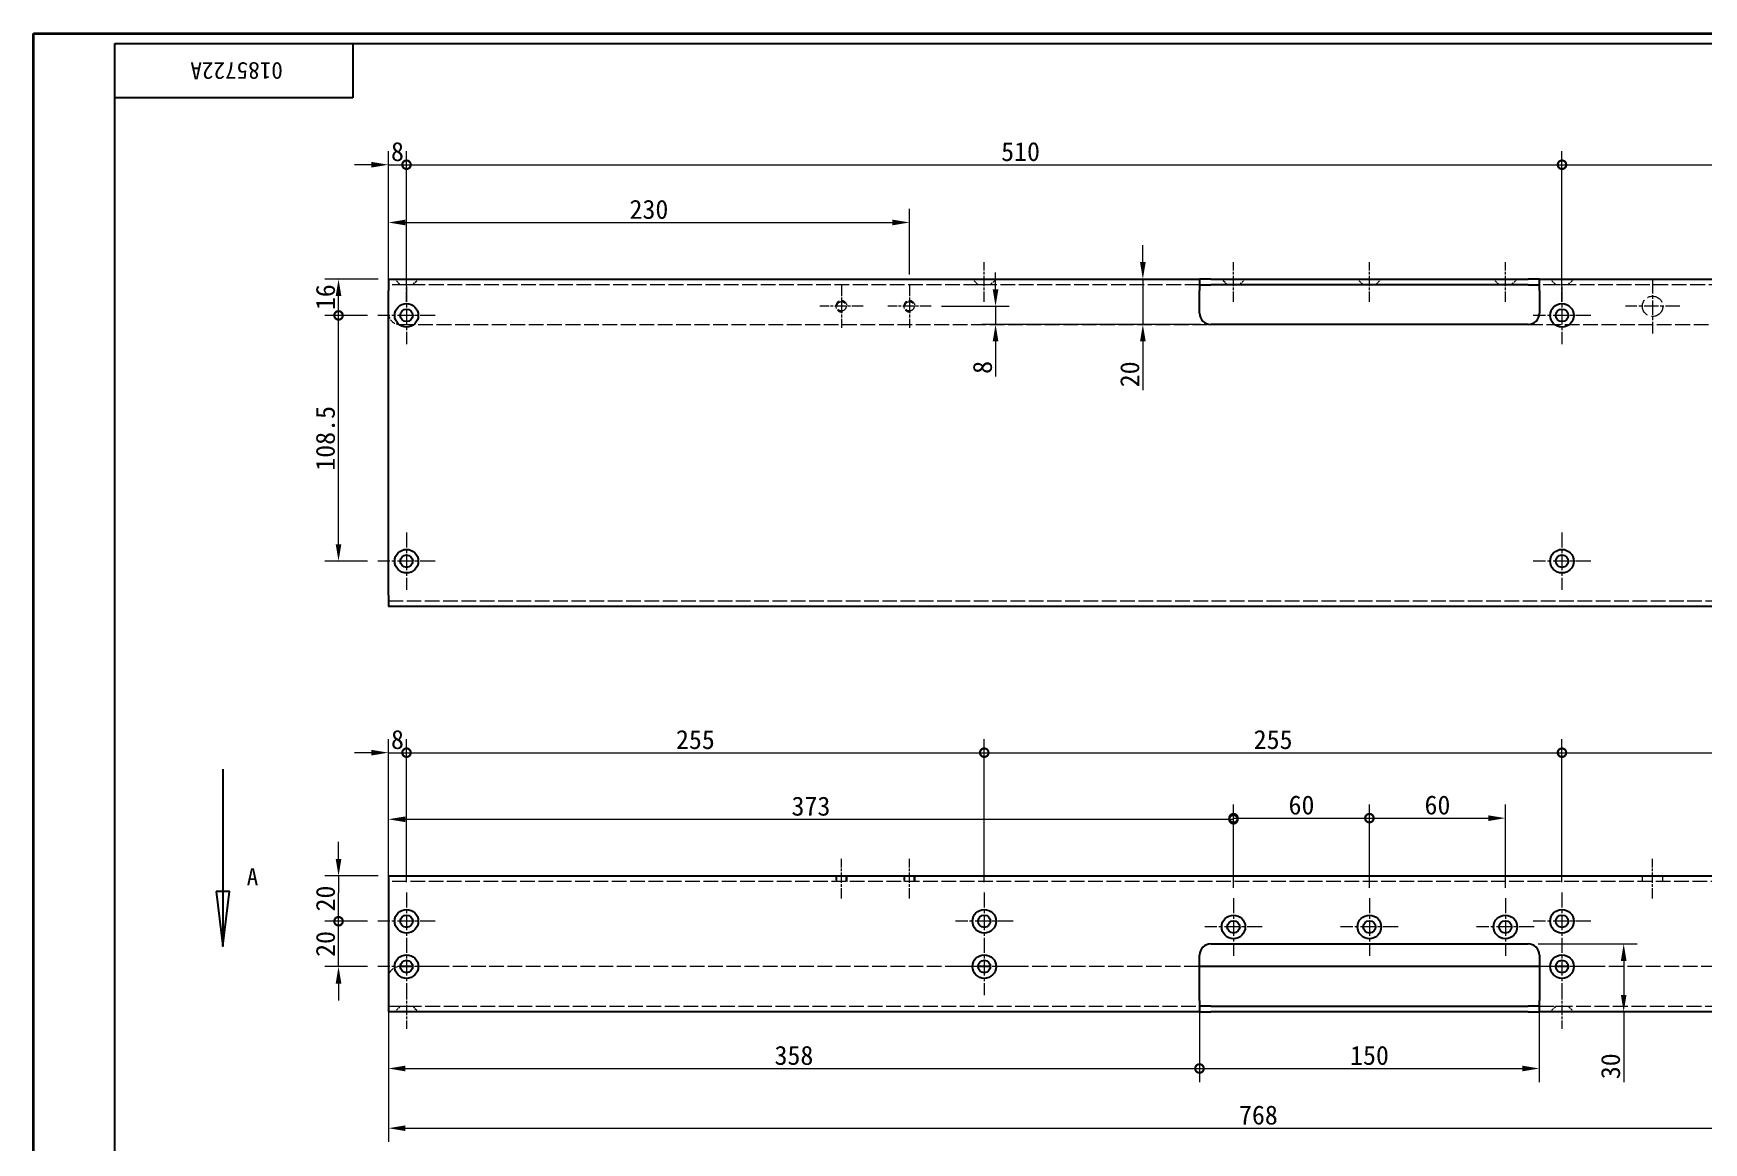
# Model space of a CAD drawing. Header units: millimetres. Extents: x 18 to 1244, y 16 to 875.
# Drawn here: x 18 to 755, y 385 to 875 of the extents above; entities that cross this region are included whole.
import ezdxf

# ---------------------------------------------------------------- set-up
doc = ezdxf.new("R2010")
doc.units = ezdxf.units.MM
doc.header["$LTSCALE"] = 3
doc.linetypes.add('CHAIN', pattern=[0.3543, 0.2362, -0.0295, 0.0591, -0.0295])
doc.linetypes.add('DASHED', pattern=[0.2067, 0.1654, -0.0413])
for name, color, linetype, lineweight, true_color in [('中心标记 (ISO)', 1, 'CHAIN', 18, 0xff0000), ('中心线 (ISO)', 1, 'CHAIN', 18, 0xff0000), ('剖切线 (ISO)', 7, 'CHAIN', 25, 0x008000), ('尺寸 (ISO)', 7, 'Continuous', 18, 0x008000), ('隐藏 (ISO)', 5, 'DASHED', 18, 0x0000ff)]:
    doc.layers.add(name, color=color, linetype=linetype, lineweight=lineweight, true_color=true_color)
doc.layers.add('可见 (ISO)', color=7, linetype='Continuous', lineweight=25)
doc.layers.add('图框 (ISO)', color=7, linetype='Continuous', lineweight=35)
doc.styles.add('HZ_33', font='simfang.ttf')
doc.styles.add('文本样式74', font='SimSun.ttf')
doc.styles.add('最新国标', font='simfang.ttf')
doc.dimstyles.new('默认 (GB)', dxfattribs={"dimscale": 3, "dimtxt": 2.8, "dimasz": 2.5, "dimexe": 2, "dimexo": 1.5, "dimgap": 0.5, "dimtad": 1, "dimtoh": 1, "dimdsep": 46, "dimtxsty": '最新国标', "dimcen": 0.09, "dimdle": 10, "dimclrd": 256, "dimclre": 256, "dimclrt": 256, "dimaunit": 1, "dimadec": 3, "dimazin": 2, "dimtfac": 0.535714, "dimtdec": 3, "dimtmove": 0, "dimatfit": 3, "dimfxl": 0, "dimtolj": 1, "dimlwd": -1, "dimlwe": -1, "dimarcsym": 0})

# ---------------------------------------------------------------- blocks, each defined once
blk = doc.blocks.new('图框 最新国标')
at = {"layer": '图框 (ISO)'}
for p, q in [((6, 7), (6, 291.5)), ((6, 291.5), (414.5, 291.5))]:
    blk.add_line(p, q, dxfattribs=at)
at = {"layer": '图框 (ISO)', "color": 7, "linetype": 'Continuous', "lineweight": 25}
for p, q in [((18, 290), (413, 290)), ((18, 7), (18, 290)), ((18, 290), (413, 290)), ((53, 290), (53, 282)), ((53, 282), (18, 282))]:
    blk.add_line(p, q, dxfattribs=at)
at = {"layer": '图框 (ISO)', "style": '文本样式74'}
blk.add_attdef('零件代号_001', (42.7, 287.25), '', height=2.5, rotation=180, dxfattribs=at)
blk = doc.blocks.new('二维转换剖视图0')
at = {"layer": '剖切线 (ISO)', "linetype": 'Continuous'}
for p, q in [((33.87, 183.23), (33.87, 165.23)), ((32.87, 165.23), (33.87, 157.23)), ((34.87, 165.23), (32.87, 165.23)), ((33.87, 165.23), (33.87, 157.23)), ((33.87, 157.23), (34.87, 165.23))]:
    blk.add_line(p, q, dxfattribs=at)
at = {"layer": '剖切线 (ISO)', "linetype": 'Continuous', "flags": 128}
blk.add_lwpolyline([(32.87, 165.23), (33.87, 157.23), (34.87, 165.23), (32.87, 165.23)], dxfattribs=at)
at = {"layer": '剖切线 (ISO)'}
blk.add_solid([(32.87, 165.23), (33.87, 157.23), (34.87, 165.23), (32.87, 165.23)], dxfattribs=at)
at = {"layer": '剖切线 (ISO)', "insert": (37.38, 166.17), "char_height": 2.5, "attachment_point": 7, "style": 'HZ_33'}
blk.add_mtext('A', dxfattribs=at)
blk = doc.blocks.new('_DotSmall')
at = {"color": 0, "linetype": 'ByBlock', "const_width": 0.5}
blk.add_lwpolyline([(-0.0625, 0, 1), (0.0625, 0, 1)], format="xyb", close=True, dxfattribs=at)
blk = doc.blocks.new('*D6')
at = {"layer": 'Defpoints', "color": 0, "transparency": 16777216}
for p in [(182.68, 816.54), (174.68, 761.04), (182.68, 762.74)]:
    blk.add_point(p, dxfattribs=at)
at = {"layer": '尺寸 (ISO)', "color": 116, "true_color": 0x00803f, "transparency": 16777216}
for p, q in [((174.68, 765.54), (174.68, 822.54)), ((182.68, 767.24), (182.68, 822.54)), ((167.18, 816.54), (159.68, 816.54)), ((174.68, 816.54), (182.68, 816.54)), ((182.68, 816.54), (190.18, 816.54))]:
    blk.add_line(p, q, dxfattribs=at)
blk.add_solid([(167.18, 817.79), (167.18, 815.29), (174.68, 816.54)], dxfattribs=at)
at = {"layer": '尺寸 (ISO)', "color": 116, "true_color": 0x00803f, "transparency": 16777216, "xscale": 7.5, "yscale": 7.5, "zscale": 7.5, "rotation": 180}
blk.add_blockref('_DotSmall', (182.68, 816.54), dxfattribs=at)
at = {"layer": '尺寸 (ISO)', "transparency": 16777216, "insert": (178.68, 822.29), "char_height": 8.4, "attachment_point": 5, "style": '最新国标'}
blk.add_mtext('\\A1;8', dxfattribs=at)
blk = doc.blocks.new('*D8')
at = {"layer": 'Defpoints', "color": 0, "transparency": 16777216}
for p in [(692.68, 816.54), (182.68, 762.74), (692.68, 762.74)]:
    blk.add_point(p, dxfattribs=at)
at = {"layer": '尺寸 (ISO)', "color": 116, "true_color": 0x00803f, "transparency": 16777216}
for p, q in [((182.68, 767.24), (182.68, 822.54)), ((692.68, 767.24), (692.68, 822.54)), ((182.68, 816.54), (692.68, 816.54))]:
    blk.add_line(p, q, dxfattribs=at)
at = {"layer": '尺寸 (ISO)', "color": 116, "true_color": 0x00803f, "transparency": 16777216, "xscale": 7.5, "yscale": 7.5, "zscale": 7.5, "rotation": 180}
blk.add_blockref('_DotSmall', (182.68, 816.54), dxfattribs=at)
at = {"layer": '尺寸 (ISO)', "color": 116, "true_color": 0x00803f, "transparency": 16777216, "xscale": 7.5, "yscale": 7.5, "zscale": 7.5}
blk.add_blockref('_DotSmall', (692.68, 816.54), dxfattribs=at)
at = {"layer": '尺寸 (ISO)', "transparency": 16777216, "insert": (453.71, 822.29), "char_height": 8.4, "attachment_point": 5, "style": '最新国标'}
blk.add_mtext('\\A1;510', dxfattribs=at)
blk = doc.blocks.new('*D9')
at = {"layer": 'Defpoints', "color": 0, "transparency": 16777216}
for p in [(934.68, 816.54), (692.68, 762.74), (934.68, 762.74)]:
    blk.add_point(p, dxfattribs=at)
at = {"layer": '尺寸 (ISO)', "color": 116, "true_color": 0x00803f, "transparency": 16777216}
for p, q in [((692.68, 767.24), (692.68, 822.54)), ((934.68, 767.24), (934.68, 822.54)), ((692.68, 816.54), (927.18, 816.54))]:
    blk.add_line(p, q, dxfattribs=at)
blk.add_solid([(927.18, 817.79), (927.18, 815.29), (934.68, 816.54)], dxfattribs=at)
at = {"layer": '尺寸 (ISO)', "color": 116, "true_color": 0x00803f, "transparency": 16777216, "xscale": 7.5, "yscale": 7.5, "zscale": 7.5, "rotation": 180}
blk.add_blockref('_DotSmall', (692.68, 816.54), dxfattribs=at)
at = {"layer": '尺寸 (ISO)', "transparency": 16777216, "insert": (813.71, 822.24), "char_height": 8.4, "attachment_point": 5, "style": '最新国标'}
blk.add_mtext('\\A1;242', dxfattribs=at)
blk = doc.blocks.new('*D10')
at = {"layer": 'Defpoints', "color": 0, "transparency": 16777216}
for p in [(404.68, 791.04), (174.68, 761.04), (404.68, 763.61)]:
    blk.add_point(p, dxfattribs=at)
at = {"layer": '尺寸 (ISO)', "color": 116, "true_color": 0x00803f, "transparency": 16777216}
for p, q in [((174.68, 765.54), (174.68, 797.04)), ((404.68, 768.11), (404.68, 797.04)), ((182.18, 791.04), (397.18, 791.04))]:
    blk.add_line(p, q, dxfattribs=at)
for points in [[(182.18, 792.29), (182.18, 789.79), (174.68, 791.04)], [(397.18, 792.29), (397.18, 789.79), (404.68, 791.04)]]:
    blk.add_solid(points, dxfattribs=at)
at = {"layer": '尺寸 (ISO)', "transparency": 16777216, "insert": (289.68, 796.79), "char_height": 8.4, "attachment_point": 5, "style": '最新国标'}
blk.add_mtext('\\A1;230', dxfattribs=at)
blk = doc.blocks.new('*D11')
at = {"layer": 'Defpoints', "color": 0, "transparency": 16777216}
for p in [(537.68, 766.04), (507.68, 746.04), (537.68, 746.04)]:
    blk.add_point(p, dxfattribs=at)
at = {"layer": '尺寸 (ISO)', "color": 116, "true_color": 0x00803f, "transparency": 16777216}
for p, q in [((507.68, 773.54), (507.68, 781.04)), ((533.18, 766.04), (501.68, 766.04)), ((507.68, 766.04), (507.68, 746.04)), ((533.18, 746.04), (501.68, 746.04)), ((507.68, 738.54), (507.68, 717))]:
    blk.add_line(p, q, dxfattribs=at)
for points in [[(506.43, 773.54), (508.93, 773.54), (507.68, 766.04)], [(506.43, 738.54), (508.93, 738.54), (507.68, 746.04)]]:
    blk.add_solid(points, dxfattribs=at)
at = {"layer": '尺寸 (ISO)', "transparency": 16777216, "insert": (501.94, 724.02), "char_height": 8.4, "attachment_point": 5, "rotation": 90, "style": '最新国标'}
blk.add_mtext('\\A1;20', dxfattribs=at)
blk = doc.blocks.new('*D20')
at = {"layer": 'Defpoints', "color": 0, "transparency": 16777216}
for p in [(152.68, 750.04), (169.98, 750.04), (169.98, 641.54)]:
    blk.add_point(p, dxfattribs=at)
at = {"layer": '尺寸 (ISO)', "color": 116, "true_color": 0x00803f, "transparency": 16777216}
for p, q in [((165.48, 750.04), (146.68, 750.04)), ((152.68, 649.04), (152.68, 750.04)), ((165.48, 641.54), (146.68, 641.54))]:
    blk.add_line(p, q, dxfattribs=at)
blk.add_solid([(151.43, 649.04), (153.93, 649.04), (152.68, 641.54)], dxfattribs=at)
at = {"layer": '尺寸 (ISO)', "color": 116, "true_color": 0x00803f, "transparency": 16777216, "xscale": 7.5, "yscale": 7.5, "zscale": 7.5, "rotation": 90}
blk.add_blockref('_DotSmall', (152.68, 750.04), dxfattribs=at)
at = {"layer": '尺寸 (ISO)', "transparency": 16777216, "insert": (146.91, 695.76), "char_height": 8.4, "attachment_point": 5, "rotation": 90, "style": '最新国标'}
blk.add_mtext('\\A1;108.5', dxfattribs=at)
blk = doc.blocks.new('*D21')
at = {"layer": 'Defpoints', "color": 0, "transparency": 16777216}
for p in [(152.68, 766.04), (174.68, 766.04), (169.98, 750.04)]:
    blk.add_point(p, dxfattribs=at)
at = {"layer": '尺寸 (ISO)', "color": 116, "true_color": 0x00803f, "transparency": 16777216}
for p, q in [((170.18, 766.04), (146.68, 766.04)), ((152.68, 750.04), (152.68, 758.54)), ((165.48, 750.04), (146.68, 750.04))]:
    blk.add_line(p, q, dxfattribs=at)
blk.add_solid([(151.43, 758.54), (153.93, 758.54), (152.68, 766.04)], dxfattribs=at)
at = {"layer": '尺寸 (ISO)', "color": 116, "true_color": 0x00803f, "transparency": 16777216, "xscale": 7.5, "yscale": 7.5, "zscale": 7.5, "rotation": 270}
blk.add_blockref('_DotSmall', (152.68, 750.04), dxfattribs=at)
at = {"layer": '尺寸 (ISO)', "transparency": 16777216, "insert": (146.94, 758.07), "char_height": 8.4, "attachment_point": 5, "rotation": 90, "style": '最新国标'}
blk.add_mtext('\\A1;16', dxfattribs=at)
blk = doc.blocks.new('*D22')
at = {"layer": 'Defpoints', "color": 0, "transparency": 16777216}
for p in [(414.25, 754.04), (442.67, 746.04), (537.68, 746.04)]:
    blk.add_point(p, dxfattribs=at)
at = {"layer": '尺寸 (ISO)', "color": 116, "true_color": 0x00803f, "transparency": 16777216}
for p, q in [((442.67, 761.54), (442.67, 769.04)), ((418.75, 754.04), (448.67, 754.04)), ((442.67, 754.04), (442.67, 746.04)), ((533.18, 746.04), (436.67, 746.04)), ((442.67, 738.54), (442.67, 723.14))]:
    blk.add_line(p, q, dxfattribs=at)
for points in [[(441.42, 761.54), (443.92, 761.54), (442.67, 754.04)], [(441.42, 738.54), (443.92, 738.54), (442.67, 746.04)]]:
    blk.add_solid(points, dxfattribs=at)
at = {"layer": '尺寸 (ISO)', "transparency": 16777216, "insert": (436.93, 727.09), "char_height": 8.4, "attachment_point": 5, "rotation": 90, "style": '最新国标'}
blk.add_mtext('\\A1;8', dxfattribs=at)
blk = doc.blocks.new('*D23')
at = {"layer": 'Defpoints', "color": 0, "transparency": 16777216}
for p in [(152.68, 482.63), (169.98, 482.63), (169.98, 462.63)]:
    blk.add_point(p, dxfattribs=at)
at = {"layer": '尺寸 (ISO)', "color": 116, "true_color": 0x00803f, "transparency": 16777216}
for p, q in [((165.48, 482.63), (146.68, 482.63)), ((152.68, 470.13), (152.68, 482.63)), ((152.68, 462.63), (152.68, 470.13)), ((165.48, 462.63), (146.68, 462.63)), ((152.68, 455.13), (152.68, 447.63))]:
    blk.add_line(p, q, dxfattribs=at)
blk.add_solid([(151.43, 455.13), (153.93, 455.13), (152.68, 462.63)], dxfattribs=at)
at = {"layer": '尺寸 (ISO)', "color": 116, "true_color": 0x00803f, "transparency": 16777216, "xscale": 7.5, "yscale": 7.5, "zscale": 7.5, "rotation": 270}
blk.add_blockref('_DotSmall', (152.68, 482.63), dxfattribs=at)
at = {"layer": '尺寸 (ISO)', "transparency": 16777216, "insert": (146.94, 472.6), "char_height": 8.4, "attachment_point": 5, "rotation": 90, "style": '最新国标'}
blk.add_mtext('\\A1;20', dxfattribs=at)
blk = doc.blocks.new('*D24')
at = {"layer": 'Defpoints', "color": 0, "transparency": 16777216}
for p in [(152.68, 502.63), (174.68, 502.63), (169.98, 482.63)]:
    blk.add_point(p, dxfattribs=at)
at = {"layer": '尺寸 (ISO)', "color": 116, "true_color": 0x00803f, "transparency": 16777216}
for p, q in [((152.68, 510.13), (152.68, 517.63)), ((170.18, 502.63), (146.68, 502.63)), ((152.68, 502.63), (152.68, 495.13)), ((152.68, 482.63), (152.68, 495.13)), ((165.48, 482.63), (146.68, 482.63))]:
    blk.add_line(p, q, dxfattribs=at)
blk.add_solid([(151.43, 510.13), (153.93, 510.13), (152.68, 502.63)], dxfattribs=at)
at = {"layer": '尺寸 (ISO)', "color": 116, "true_color": 0x00803f, "transparency": 16777216, "xscale": 7.5, "yscale": 7.5, "zscale": 7.5, "rotation": 90}
blk.add_blockref('_DotSmall', (152.68, 482.63), dxfattribs=at)
at = {"layer": '尺寸 (ISO)', "transparency": 16777216, "insert": (146.94, 492.66), "char_height": 8.4, "attachment_point": 5, "rotation": 90, "style": '最新国标'}
blk.add_mtext('\\A1;20', dxfattribs=at)
blk = doc.blocks.new('*D25')
at = {"layer": 'Defpoints', "color": 0, "transparency": 16777216}
for p in [(547.68, 527.63), (174.68, 497.63), (547.68, 492.83)]:
    blk.add_point(p, dxfattribs=at)
at = {"layer": '尺寸 (ISO)', "color": 116, "true_color": 0x00803f, "transparency": 16777216}
for p, q in [((174.68, 502.13), (174.68, 533.63)), ((547.68, 497.33), (547.68, 533.63)), ((182.18, 527.63), (547.68, 527.63))]:
    blk.add_line(p, q, dxfattribs=at)
blk.add_solid([(182.18, 528.88), (182.18, 526.38), (174.68, 527.63)], dxfattribs=at)
at = {"layer": '尺寸 (ISO)', "color": 116, "true_color": 0x00803f, "transparency": 16777216, "xscale": 7.5, "yscale": 7.5, "zscale": 7.5}
blk.add_blockref('_DotSmall', (547.68, 527.63), dxfattribs=at)
at = {"layer": '尺寸 (ISO)', "transparency": 16777216, "insert": (361.18, 533.38), "char_height": 8.4, "attachment_point": 5, "style": '最新国标'}
blk.add_mtext('\\A1;373', dxfattribs=at)
blk = doc.blocks.new('*D26')
at = {"layer": 'Defpoints', "color": 0, "transparency": 16777216}
for p in [(607.68, 528.13), (547.68, 492.83), (607.68, 492.83)]:
    blk.add_point(p, dxfattribs=at)
at = {"layer": '尺寸 (ISO)', "color": 116, "true_color": 0x00803f, "transparency": 16777216}
for p, q in [((547.68, 497.33), (547.68, 534.13)), ((607.68, 497.33), (607.68, 534.13)), ((547.68, 528.13), (607.68, 528.13))]:
    blk.add_line(p, q, dxfattribs=at)
at = {"layer": '尺寸 (ISO)', "color": 116, "true_color": 0x00803f, "transparency": 16777216, "xscale": 7.5, "yscale": 7.5, "zscale": 7.5, "rotation": 180}
blk.add_blockref('_DotSmall', (547.68, 528.13), dxfattribs=at)
at = {"layer": '尺寸 (ISO)', "color": 116, "true_color": 0x00803f, "transparency": 16777216, "xscale": 7.5, "yscale": 7.5, "zscale": 7.5}
blk.add_blockref('_DotSmall', (607.68, 528.13), dxfattribs=at)
at = {"layer": '尺寸 (ISO)', "transparency": 16777216, "insert": (577.71, 533.88), "char_height": 8.4, "attachment_point": 5, "style": '最新国标'}
blk.add_mtext('\\A1;60', dxfattribs=at)
blk = doc.blocks.new('*D27')
at = {"layer": 'Defpoints', "color": 0, "transparency": 16777216}
for p in [(667.68, 528.13), (607.68, 492.83), (667.68, 492.83)]:
    blk.add_point(p, dxfattribs=at)
at = {"layer": '尺寸 (ISO)', "color": 116, "true_color": 0x00803f, "transparency": 16777216}
for p, q in [((607.68, 497.33), (607.68, 534.13)), ((667.68, 497.33), (667.68, 534.13)), ((607.68, 528.13), (660.18, 528.13))]:
    blk.add_line(p, q, dxfattribs=at)
blk.add_solid([(660.18, 529.38), (660.18, 526.88), (667.68, 528.13)], dxfattribs=at)
at = {"layer": '尺寸 (ISO)', "color": 116, "true_color": 0x00803f, "transparency": 16777216, "xscale": 7.5, "yscale": 7.5, "zscale": 7.5, "rotation": 180}
blk.add_blockref('_DotSmall', (607.68, 528.13), dxfattribs=at)
at = {"layer": '尺寸 (ISO)', "transparency": 16777216, "insert": (637.71, 533.88), "char_height": 8.4, "attachment_point": 5, "style": '最新国标'}
blk.add_mtext('\\A1;60', dxfattribs=at)
blk = doc.blocks.new('*D28')
at = {"layer": 'Defpoints', "color": 0, "transparency": 16777216}
for p in [(182.68, 557.03), (174.68, 497.63), (182.68, 495.33)]:
    blk.add_point(p, dxfattribs=at)
at = {"layer": '尺寸 (ISO)', "color": 116, "true_color": 0x00803f, "transparency": 16777216}
for p, q in [((174.68, 502.13), (174.68, 563.03)), ((182.68, 499.83), (182.68, 563.03)), ((167.18, 557.03), (159.68, 557.03)), ((174.68, 557.03), (182.68, 557.03)), ((182.68, 557.03), (190.18, 557.03))]:
    blk.add_line(p, q, dxfattribs=at)
blk.add_solid([(167.18, 558.28), (167.18, 555.78), (174.68, 557.03)], dxfattribs=at)
at = {"layer": '尺寸 (ISO)', "color": 116, "true_color": 0x00803f, "transparency": 16777216, "xscale": 7.5, "yscale": 7.5, "zscale": 7.5, "rotation": 180}
blk.add_blockref('_DotSmall', (182.68, 557.03), dxfattribs=at)
at = {"layer": '尺寸 (ISO)', "transparency": 16777216, "insert": (178.68, 562.78), "char_height": 8.4, "attachment_point": 5, "style": '最新国标'}
blk.add_mtext('\\A1;8', dxfattribs=at)
blk = doc.blocks.new('*D29')
at = {"layer": 'Defpoints', "color": 0, "transparency": 16777216}
for p in [(437.68, 557.03), (182.68, 495.33), (437.68, 495.33)]:
    blk.add_point(p, dxfattribs=at)
at = {"layer": '尺寸 (ISO)', "color": 116, "true_color": 0x00803f, "transparency": 16777216}
for p, q in [((182.68, 499.83), (182.68, 563.03)), ((437.68, 499.83), (437.68, 563.03)), ((182.68, 557.03), (437.68, 557.03))]:
    blk.add_line(p, q, dxfattribs=at)
at = {"layer": '尺寸 (ISO)', "color": 116, "true_color": 0x00803f, "transparency": 16777216, "xscale": 7.5, "yscale": 7.5, "zscale": 7.5, "rotation": 180}
blk.add_blockref('_DotSmall', (182.68, 557.03), dxfattribs=at)
at = {"layer": '尺寸 (ISO)', "color": 116, "true_color": 0x00803f, "transparency": 16777216, "xscale": 7.5, "yscale": 7.5, "zscale": 7.5}
blk.add_blockref('_DotSmall', (437.68, 557.03), dxfattribs=at)
at = {"layer": '尺寸 (ISO)', "transparency": 16777216, "insert": (310.18, 562.78), "char_height": 8.4, "attachment_point": 5, "style": '最新国标'}
blk.add_mtext('\\A1;255', dxfattribs=at)
blk = doc.blocks.new('*D30')
at = {"layer": 'Defpoints', "color": 0, "transparency": 16777216}
for p in [(692.68, 557.03), (437.68, 495.33), (692.68, 495.33)]:
    blk.add_point(p, dxfattribs=at)
at = {"layer": '尺寸 (ISO)', "color": 116, "true_color": 0x00803f, "transparency": 16777216}
for p, q in [((437.68, 499.83), (437.68, 563.03)), ((692.68, 499.83), (692.68, 563.03)), ((437.68, 557.03), (692.68, 557.03))]:
    blk.add_line(p, q, dxfattribs=at)
at = {"layer": '尺寸 (ISO)', "color": 116, "true_color": 0x00803f, "transparency": 16777216, "xscale": 7.5, "yscale": 7.5, "zscale": 7.5, "rotation": 180}
blk.add_blockref('_DotSmall', (437.68, 557.03), dxfattribs=at)
at = {"layer": '尺寸 (ISO)', "color": 116, "true_color": 0x00803f, "transparency": 16777216, "xscale": 7.5, "yscale": 7.5, "zscale": 7.5}
blk.add_blockref('_DotSmall', (692.68, 557.03), dxfattribs=at)
at = {"layer": '尺寸 (ISO)', "transparency": 16777216, "insert": (565.18, 562.78), "char_height": 8.4, "attachment_point": 5, "style": '最新国标'}
blk.add_mtext('\\A1;255', dxfattribs=at)
blk = doc.blocks.new('*D31')
at = {"layer": 'Defpoints', "color": 0, "transparency": 16777216}
for p in [(934.68, 557.03), (692.68, 495.33), (934.68, 495.33)]:
    blk.add_point(p, dxfattribs=at)
at = {"layer": '尺寸 (ISO)', "color": 116, "true_color": 0x00803f, "transparency": 16777216}
for p, q in [((692.68, 499.83), (692.68, 563.03)), ((934.68, 499.83), (934.68, 563.03)), ((692.68, 557.03), (927.18, 557.03))]:
    blk.add_line(p, q, dxfattribs=at)
blk.add_solid([(927.18, 558.28), (927.18, 555.78), (934.68, 557.03)], dxfattribs=at)
at = {"layer": '尺寸 (ISO)', "color": 116, "true_color": 0x00803f, "transparency": 16777216, "xscale": 7.5, "yscale": 7.5, "zscale": 7.5, "rotation": 180}
blk.add_blockref('_DotSmall', (692.68, 557.03), dxfattribs=at)
at = {"layer": '尺寸 (ISO)', "transparency": 16777216, "insert": (813.71, 562.73), "char_height": 8.4, "attachment_point": 5, "style": '最新国标'}
blk.add_mtext('\\A1;242', dxfattribs=at)
blk = doc.blocks.new('*D32')
at = {"layer": 'Defpoints', "color": 0, "transparency": 16777216}
for p in [(174.68, 447.63), (532.68, 447.63), (532.68, 417.63)]:
    blk.add_point(p, dxfattribs=at)
at = {"layer": '尺寸 (ISO)', "color": 116, "true_color": 0x00803f, "transparency": 16777216}
for p, q in [((174.68, 443.13), (174.68, 411.63)), ((532.68, 443.13), (532.68, 411.63)), ((182.18, 417.63), (532.68, 417.63))]:
    blk.add_line(p, q, dxfattribs=at)
blk.add_solid([(182.18, 418.88), (182.18, 416.38), (174.68, 417.63)], dxfattribs=at)
at = {"layer": '尺寸 (ISO)', "color": 116, "true_color": 0x00803f, "transparency": 16777216, "xscale": 7.5, "yscale": 7.5, "zscale": 7.5}
blk.add_blockref('_DotSmall', (532.68, 417.63), dxfattribs=at)
at = {"layer": '尺寸 (ISO)', "transparency": 16777216, "insert": (353.68, 423.38), "char_height": 8.4, "attachment_point": 5, "style": '最新国标'}
blk.add_mtext('\\A1;358', dxfattribs=at)
blk = doc.blocks.new('*D33')
at = {"layer": 'Defpoints', "color": 0, "transparency": 16777216}
for p in [(532.68, 447.63), (682.68, 447.63), (682.68, 417.63)]:
    blk.add_point(p, dxfattribs=at)
at = {"layer": '尺寸 (ISO)', "color": 116, "true_color": 0x00803f, "transparency": 16777216}
for p, q in [((532.68, 443.13), (532.68, 411.63)), ((682.68, 443.13), (682.68, 411.63)), ((532.68, 417.63), (675.18, 417.63))]:
    blk.add_line(p, q, dxfattribs=at)
blk.add_solid([(675.18, 418.88), (675.18, 416.38), (682.68, 417.63)], dxfattribs=at)
at = {"layer": '尺寸 (ISO)', "color": 116, "true_color": 0x00803f, "transparency": 16777216, "xscale": 7.5, "yscale": 7.5, "zscale": 7.5, "rotation": 180}
blk.add_blockref('_DotSmall', (532.68, 417.63), dxfattribs=at)
at = {"layer": '尺寸 (ISO)', "transparency": 16777216, "insert": (607.71, 423.38), "char_height": 8.4, "attachment_point": 5, "style": '最新国标'}
blk.add_mtext('\\A1;150', dxfattribs=at)
blk = doc.blocks.new('*D34')
at = {"layer": 'Defpoints', "color": 0, "transparency": 16777216}
for p in [(677.68, 472.63), (677.68, 442.63), (719.91, 442.63)]:
    blk.add_point(p, dxfattribs=at)
at = {"layer": '尺寸 (ISO)', "color": 116, "true_color": 0x00803f, "transparency": 16777216}
for p, q in [((682.18, 472.63), (725.91, 472.63)), ((719.91, 465.13), (719.91, 450.13)), ((682.18, 442.63), (725.91, 442.63)), ((719.91, 442.63), (719.91, 411.66))]:
    blk.add_line(p, q, dxfattribs=at)
for points in [[(718.66, 465.13), (721.16, 465.13), (719.91, 472.63)], [(718.66, 450.13), (721.16, 450.13), (719.91, 442.63)]]:
    blk.add_solid(points, dxfattribs=at)
at = {"layer": '尺寸 (ISO)', "transparency": 16777216, "insert": (714.16, 418.63), "char_height": 8.4, "attachment_point": 5, "rotation": 90, "style": '最新国标'}
blk.add_mtext('\\A1;30', dxfattribs=at)
blk = doc.blocks.new('*D40')
at = {"layer": 'Defpoints', "color": 0, "transparency": 16777216}
for p in [(174.68, 447.63), (942.68, 447.63), (942.68, 391.29)]:
    blk.add_point(p, dxfattribs=at)
at = {"layer": '尺寸 (ISO)', "color": 116, "true_color": 0x00803f, "transparency": 16777216}
for p, q in [((174.68, 443.13), (174.68, 385.29)), ((942.68, 443.13), (942.68, 385.29)), ((182.18, 391.29), (935.18, 391.29))]:
    blk.add_line(p, q, dxfattribs=at)
for points in [[(182.18, 392.54), (182.18, 390.04), (174.68, 391.29)], [(935.18, 392.54), (935.18, 390.04), (942.68, 391.29)]]:
    blk.add_solid(points, dxfattribs=at)
at = {"layer": '尺寸 (ISO)', "transparency": 16777216, "insert": (558.68, 397.04), "char_height": 8.4, "attachment_point": 5, "style": '最新国标'}
blk.add_mtext('\\A1;768', dxfattribs=at)

msp = doc.modelspace()

# ---------------------------------------------------------------- linework, layer by layer
at = {"layer": '中心标记 (ISO)', "ltscale": 9.408123}
for p, q in [((182.683, 762.741), (182.683, 737.341)), ((692.683, 762.741), (692.683, 737.341)), ((195.383, 750.041), (169.983, 750.041)), ((705.383, 750.041), (679.983, 750.041)), ((182.683, 654.241), (182.683, 628.841)), ((692.683, 654.241), (692.683, 628.841)), ((195.383, 641.541), (169.983, 641.541)), ((705.383, 641.541), (679.983, 641.541)), ((182.683, 495.332), (182.683, 469.932)), ((437.683, 495.332), (437.683, 469.932)), ((692.683, 495.332), (692.683, 469.932)), ((547.683, 492.832), (547.683, 467.432)), ((607.683, 492.832), (607.683, 467.432)), ((667.683, 492.832), (667.683, 467.432)), ((195.383, 482.632), (169.983, 482.632)), ((450.383, 482.632), (424.983, 482.632)), ((560.383, 480.132), (534.983, 480.132)), ((620.383, 480.132), (594.983, 480.132)), ((680.383, 480.132), (654.983, 480.132)), ((705.383, 482.632), (679.983, 482.632)), ((182.683, 475.332), (182.683, 449.932)), ((437.683, 475.332), (437.683, 449.932)), ((692.683, 475.332), (692.683, 449.932)), ((195.383, 462.632), (169.983, 462.632)), ((450.383, 462.632), (424.983, 462.632)), ((705.383, 462.632), (679.983, 462.632))]:
    msp.add_line(p, q, dxfattribs=at)
at = {"layer": '中心标记 (ISO)', "ltscale": 7.087181}
for p, q in [((374.683, 763.608), (374.683, 744.474)), ((404.683, 763.608), (404.683, 744.474)), ((384.25, 754.041), (365.116, 754.041)), ((414.25, 754.041), (395.116, 754.041))]:
    msp.add_line(p, q, dxfattribs=at)
at = {"layer": '中心标记 (ISO)', "ltscale": 8.88956}
for p, q in [((732.683, 766.041), (732.683, 742.041)), ((744.683, 754.041), (720.683, 754.041))]:
    msp.add_line(p, q, dxfattribs=at)
at = {"layer": '中心线 (ISO)', "ltscale": 6.481943}
for p, q in [((182.683, 756.041), (182.683, 773.541)), ((437.683, 756.041), (437.683, 773.541)), ((547.683, 756.041), (547.683, 773.541)), ((607.683, 756.041), (607.683, 773.541)), ((667.683, 756.041), (667.683, 773.541)), ((692.683, 756.041), (692.683, 773.541)), ((374.683, 492.632), (374.683, 510.132)), ((404.683, 492.632), (404.683, 510.132)), ((732.683, 492.632), (732.683, 510.132)), ((182.683, 452.632), (182.683, 435.132)), ((692.683, 452.632), (692.683, 435.132))]:
    msp.add_line(p, q, dxfattribs=at)
at = {"layer": '可见 (ISO)'}
for p, q in [((174.683, 766.041), (532.683, 766.041)), ((174.683, 766.041), (174.683, 761.041)), ((174.683, 626.541), (174.683, 761.041)), ((537.683, 766.041), (532.683, 766.041)), ((532.683, 766.041), (532.683, 761.041)), ((532.683, 763.541), (537.683, 763.541)), ((532.683, 751.041), (532.683, 761.041)), ((537.683, 766.041), (677.683, 766.041)), ((677.683, 763.541), (537.683, 763.541)), ((682.683, 766.041), (677.683, 766.041)), ((677.683, 763.541), (682.683, 763.541)), ((682.683, 761.041), (682.683, 766.041)), ((682.683, 766.041), (942.683, 766.041)), ((682.683, 761.041), (682.683, 751.041)), ((677.683, 746.041), (537.683, 746.041)), ((174.683, 626.541), (174.683, 621.541)), ((941.802, 621.541), (174.683, 621.541)), ((174.683, 502.632), (942.683, 502.632)), ((174.683, 502.632), (174.683, 497.632)), ((174.683, 497.632), (174.683, 447.632)), ((537.683, 472.632), (677.683, 472.632)), ((532.683, 447.632), (532.683, 467.632)), ((682.683, 467.632), (682.683, 447.632)), ((185.433, 462.632), (179.933, 462.632)), ((440.433, 462.632), (434.933, 462.632)), ((682.683, 462.632), (532.683, 462.632)), ((695.433, 462.632), (689.933, 462.632)), ((174.683, 447.632), (174.683, 442.632)), ((532.683, 442.632), (174.683, 442.632)), ((532.683, 447.632), (532.683, 442.632)), ((537.683, 445.132), (532.683, 445.132)), ((532.683, 442.632), (537.683, 442.632)), ((537.683, 445.132), (677.683, 445.132)), ((677.683, 442.632), (537.683, 442.632)), ((682.683, 445.132), (677.683, 445.132)), ((677.683, 442.632), (682.683, 442.632)), ((682.683, 442.632), (682.683, 447.632)), ((942.683, 442.632), (682.683, 442.632))]:
    msp.add_line(p, q, dxfattribs=at)
for centre, radius in [((182.683, 750.041), 5.2), ((182.683, 750.041), 2.75), ((692.683, 750.041), 5.2), ((692.683, 750.041), 2.75), ((182.683, 641.541), 5.2), ((182.683, 641.541), 2.75), ((692.683, 641.541), 5.2), ((692.683, 641.541), 2.75), ((182.683, 482.632), 5.2), ((437.683, 482.632), 5.2), ((692.683, 482.632), 5.2), ((182.683, 482.632), 2.75), ((437.683, 482.632), 2.75), ((547.683, 480.132), 5.2), ((547.683, 480.132), 2.75), ((607.683, 480.132), 5.2), ((607.683, 480.132), 2.75), ((667.683, 480.132), 5.2), ((667.683, 480.132), 2.75), ((692.683, 482.632), 2.75), ((182.683, 462.632), 5.2), ((182.683, 462.632), 2.75), ((437.683, 462.632), 5.2), ((437.683, 462.632), 2.75), ((692.683, 462.632), 5.2), ((692.683, 462.632), 2.75)]:
    msp.add_circle(centre, radius, dxfattribs=at)
for centre, start, end in [((537.683, 751.041), 180, 270), ((677.683, 751.041), 270, 0), ((537.683, 467.632), 90, 180), ((677.683, 467.632), 0, 90)]:
    msp.add_arc(centre, 5, start, end, dxfattribs=at)
at = {"layer": '隐藏 (ISO)', "ltscale": 13.121051}
for p, q in [((532.683, 763.541), (174.683, 763.541)), ((179.683, 746.041), (537.683, 746.041)), ((174.683, 445.132), (532.683, 445.132))]:
    msp.add_line(p, q, dxfattribs=at)
at = {"layer": '隐藏 (ISO)', "ltscale": 2.199712}
for p, q in [((179.933, 763.591), (177.483, 766.041)), ((185.433, 763.591), (187.883, 766.041)), ((434.933, 763.591), (432.483, 766.041)), ((440.433, 763.591), (442.883, 766.041)), ((544.933, 763.591), (542.483, 766.041)), ((550.433, 763.591), (552.883, 766.041)), ((604.933, 763.591), (602.483, 766.041)), ((610.433, 763.591), (612.883, 766.041)), ((664.933, 763.591), (662.483, 766.041)), ((670.433, 763.591), (672.883, 766.041)), ((689.933, 763.591), (687.483, 766.041)), ((695.433, 763.591), (697.883, 766.041)), ((179.933, 445.082), (177.483, 442.632)), ((185.433, 445.082), (187.883, 442.632)), ((689.933, 445.082), (687.483, 442.632)), ((695.433, 445.082), (697.883, 442.632))]:
    msp.add_line(p, q, dxfattribs=at)
at = {"layer": '隐藏 (ISO)', "ltscale": 5.485033}
for p, q in [((185.433, 763.591), (179.933, 763.591)), ((440.433, 763.591), (434.933, 763.591)), ((550.433, 763.591), (544.933, 763.591)), ((610.433, 763.591), (604.933, 763.591)), ((670.433, 763.591), (664.933, 763.591)), ((695.433, 763.591), (689.933, 763.591)), ((179.933, 445.082), (185.433, 445.082)), ((689.933, 445.082), (695.433, 445.082))]:
    msp.add_line(p, q, dxfattribs=at)
at = {"layer": '隐藏 (ISO)', "ltscale": 0.031645}
for p, q in [((179.933, 763.541), (179.933, 763.591)), ((185.433, 763.541), (185.433, 763.591)), ((434.933, 763.541), (434.933, 763.591)), ((440.433, 763.541), (440.433, 763.591)), ((544.933, 763.541), (544.933, 763.591)), ((550.433, 763.541), (550.433, 763.591)), ((604.933, 763.541), (604.933, 763.591)), ((610.433, 763.541), (610.433, 763.591)), ((664.933, 763.541), (664.933, 763.591)), ((670.433, 763.541), (670.433, 763.591)), ((689.933, 763.541), (689.933, 763.591)), ((695.433, 763.541), (695.433, 763.591)), ((179.933, 445.132), (179.933, 445.082)), ((185.433, 445.132), (185.433, 445.082)), ((689.933, 445.132), (689.933, 445.082)), ((695.433, 445.132), (695.433, 445.082))]:
    msp.add_line(p, q, dxfattribs=at)
at = {"layer": '隐藏 (ISO)', "ltscale": 13.102725}
for p, q in [((942.683, 763.541), (682.683, 763.541)), ((677.683, 746.041), (937.683, 746.041)), ((682.683, 445.132), (942.683, 445.132))]:
    msp.add_line(p, q, dxfattribs=at)
at = {"layer": '隐藏 (ISO)', "ltscale": 13.02198}
msp.add_line((174.683, 624.041), (941.802, 624.041), dxfattribs=at)
at = {"layer": '隐藏 (ISO)', "ltscale": 1.587147}
for p, q in [((372.183, 502.632), (372.183, 500.132)), ((372.616, 500.132), (372.616, 502.632)), ((376.75, 500.132), (376.75, 502.632)), ((377.183, 500.132), (377.183, 502.632)), ((402.183, 502.632), (402.183, 500.132)), ((402.616, 500.132), (402.616, 502.632)), ((406.75, 500.132), (406.75, 502.632)), ((407.183, 500.132), (407.183, 502.632)), ((728.183, 500.132), (728.183, 502.632)), ((737.183, 500.132), (737.183, 502.632))]:
    msp.add_line(p, q, dxfattribs=at)
at = {"layer": '隐藏 (ISO)', "ltscale": 13.036946}
msp.add_line((942.683, 500.132), (174.683, 500.132), dxfattribs=at)
at = {"layer": '隐藏 (ISO)', "ltscale": 0.158625}
msp.add_line((179.933, 462.632), (179.683, 462.632), dxfattribs=at)
at = {"layer": '隐藏 (ISO)', "ltscale": 12.979177}
msp.add_line((434.933, 462.632), (185.433, 462.632), dxfattribs=at)
at = {"layer": '隐藏 (ISO)', "ltscale": 13.524212}
msp.add_line((532.683, 462.632), (440.433, 462.632), dxfattribs=at)
at = {"layer": '隐藏 (ISO)', "ltscale": 4.602917}
msp.add_line((689.933, 462.632), (682.683, 462.632), dxfattribs=at)
at = {"layer": '隐藏 (ISO)', "ltscale": 13.151382}
msp.add_line((931.933, 462.632), (695.433, 462.632), dxfattribs=at)
at = {"layer": '隐藏 (ISO)', "ltscale": 10.471975}
for centre in [(374.683, 754.041), (404.683, 754.041)]:
    msp.add_circle(centre, 2.067, dxfattribs=at)
at = {"layer": '隐藏 (ISO)', "ltscale": 15.198803}
msp.add_circle((732.683, 754.041), 4.5, dxfattribs=at)
at = {"layer": '隐藏 (ISO)', "ltscale": 7.479626}
for centre in [(374.683, 754.041), (404.683, 754.041)]:
    msp.add_arc(centre, 2.5, 10, 280, dxfattribs=at)
at = {"layer": '隐藏 (ISO)', "ltscale": 4.986384}
for centre, start, end in [((179.683, 751.041), 180, 270), ((179.683, 457.632), 90, 180)]:
    msp.add_arc(centre, 5, start, end, dxfattribs=at)

# ---------------------------------------------------------------- block references
at = {"xscale": 3, "yscale": 3, "zscale": 3}
msp.add_blockref('图框 最新国标', (0, 0), dxfattribs=at).add_auto_attribs({'零件代号_001': '0185722A'})
at = {"layer": '剖切线 (ISO)', "xscale": 3, "yscale": 3, "zscale": 3}
msp.add_blockref('二维转换剖视图0', (0, 0), dxfattribs=at)

# ---------------------------------------------------------------- dimensions: what is measured, and where the dimension line sits
at = {"layer": '尺寸 (ISO)', "color": 116, "true_color": 0x00803f}
for base, p1, p2, angle, override, picture, middle in [((182.683, 816.543), (174.683, 761.041), (182.683, 762.741), 180, {"dimgap": 0.5, "dimtoh": 0, "dimdec": 2, "dimblk2": 'DotSmall', "dimsah": 1, "dimdle": 0, "dimtol": 0, "dimlim": 0, "dimtp": 0, "dimtm": 0, "dimtdec": 3, "dimtofl": 1, "dimatfit": 1}, '*D6', (178.683, 816.543)), ((692.683, 816.543), (182.683, 762.741), (692.683, 762.741), 180, {"dimgap": 0.5, "dimtoh": 0, "dimdec": 2, "dimblk1": 'DotSmall', "dimblk2": 'DotSmall', "dimsah": 1, "dimdle": 0, "dimtol": 0, "dimlim": 0, "dimtp": 0, "dimtm": 0, "dimtdec": 3, "dimtofl": 0, "dimatfit": 1}, '*D8', (453.713, 816.543)), ((934.683, 816.543), (692.683, 762.741), (934.683, 762.741), 180, {"dimgap": 0.5, "dimtoh": 0, "dimdec": 2, "dimblk1": 'DotSmall', "dimsah": 1, "dimdle": 0, "dimtol": 0, "dimlim": 0, "dimtp": 0, "dimtm": 0, "dimtdec": 3, "dimtofl": 0, "dimatfit": 1}, '*D9', (813.713, 816.543)), ((507.683, 746.041), (537.683, 766.041), (537.683, 746.041), 270, {"dimgap": 0.5, "dimtoh": 0, "dimdec": 2, "dimtol": 0, "dimlim": 0, "dimtp": 0, "dimtm": 0, "dimtdec": 3, "dimtofl": 1, "dimatfit": 1}, '*D11', (507.683, 724.021)), ((442.675, 746.041), (414.25, 754.041), (537.683, 746.041), 90, {"dimgap": 0.5, "dimtoh": 0, "dimdec": 2, "dimtol": 0, "dimlim": 0, "dimtp": 0, "dimtm": 0, "dimtdec": 3, "dimtofl": 1, "dimatfit": 1}, '*D22', (442.675, 727.093)), ((152.683, 766.041), (169.983, 750.041), (174.683, 766.041), 90, {"dimgap": 0.5, "dimtoh": 0, "dimdec": 2, "dimblk1": 'DotSmall', "dimsah": 1, "dimdle": 0, "dimtol": 0, "dimlim": 0, "dimtp": 0, "dimtm": 0, "dimtdec": 3, "dimtofl": 1, "dimatfit": 1}, '*D21', (152.683, 758.071)), ((152.683, 750.041), (169.983, 641.541), (169.983, 750.041), 90, {"dimgap": 0.5, "dimtoh": 0, "dimdec": 2, "dimblk2": 'DotSmall', "dimsah": 1, "dimdle": 0, "dimtol": 0, "dimlim": 0, "dimtp": 0, "dimtm": 0, "dimtdec": 3, "dimtofl": 0, "dimatfit": 1}, '*D20', (152.683, 695.761)), ((182.683, 557.03), (174.683, 497.632), (182.683, 495.332), 180, {"dimgap": 0.5, "dimtoh": 0, "dimdec": 2, "dimblk2": 'DotSmall', "dimsah": 1, "dimdle": 0, "dimtol": 0, "dimlim": 0, "dimtp": 0, "dimtm": 0, "dimtdec": 3, "dimtofl": 1, "dimatfit": 1}, '*D28', (178.683, 557.03)), ((437.683, 557.03), (182.683, 495.332), (437.683, 495.332), 180, {"dimgap": 0.5, "dimtoh": 0, "dimdec": 2, "dimblk1": 'DotSmall', "dimblk2": 'DotSmall', "dimsah": 1, "dimdle": 0, "dimtol": 0, "dimlim": 0, "dimtp": 0, "dimtm": 0, "dimtdec": 3, "dimtofl": 0, "dimatfit": 1}, '*D29', (310.183, 557.03)), ((692.683, 557.03), (437.683, 495.332), (692.683, 495.332), 180, {"dimgap": 0.5, "dimtoh": 0, "dimdec": 2, "dimblk1": 'DotSmall', "dimblk2": 'DotSmall', "dimsah": 1, "dimdle": 0, "dimtol": 0, "dimlim": 0, "dimtp": 0, "dimtm": 0, "dimtdec": 3, "dimtofl": 0, "dimatfit": 1}, '*D30', (565.183, 557.03)), ((934.683, 557.03), (692.683, 495.332), (934.683, 495.332), 180, {"dimgap": 0.5, "dimtoh": 0, "dimdec": 2, "dimblk1": 'DotSmall', "dimsah": 1, "dimdle": 0, "dimtol": 0, "dimlim": 0, "dimtp": 0, "dimtm": 0, "dimtdec": 3, "dimtofl": 0, "dimatfit": 1}, '*D31', (813.713, 557.03)), ((547.683, 527.632), (174.683, 497.632), (547.683, 492.832), 180, {"dimgap": 0.5, "dimtoh": 0, "dimdec": 2, "dimblk2": 'DotSmall', "dimsah": 1, "dimdle": 0, "dimtol": 0, "dimlim": 0, "dimtp": 0, "dimtm": 0, "dimtdec": 3, "dimtofl": 0, "dimatfit": 1}, '*D25', (361.183, 527.632)), ((607.683, 528.132), (547.683, 492.832), (607.683, 492.832), 180, {"dimgap": 0.5, "dimtoh": 0, "dimdec": 2, "dimblk1": 'DotSmall', "dimblk2": 'DotSmall', "dimsah": 1, "dimdle": 0, "dimtol": 0, "dimlim": 0, "dimtp": 0, "dimtm": 0, "dimtdec": 3, "dimtofl": 0, "dimatfit": 1}, '*D26', (577.713, 528.132)), ((667.683, 528.132), (607.683, 492.832), (667.683, 492.832), 180, {"dimgap": 0.5, "dimtoh": 0, "dimdec": 2, "dimblk1": 'DotSmall', "dimsah": 1, "dimdle": 0, "dimtol": 0, "dimlim": 0, "dimtp": 0, "dimtm": 0, "dimtdec": 3, "dimtofl": 0, "dimatfit": 1}, '*D27', (637.713, 528.132)), ((152.683, 502.632), (169.983, 482.632), (174.683, 502.632), 90, {"dimgap": 0.5, "dimtoh": 0, "dimdec": 2, "dimblk1": 'DotSmall', "dimsah": 1, "dimdle": 0, "dimtol": 0, "dimlim": 0, "dimtp": 0, "dimtm": 0, "dimtdec": 3, "dimtofl": 0}, '*D24', (152.683, 492.662)), ((152.683, 482.632), (169.983, 462.632), (169.983, 482.632), 90, {"dimgap": 0.5, "dimtoh": 0, "dimdec": 2, "dimblk2": 'DotSmall', "dimsah": 1, "dimdle": 0, "dimtol": 0, "dimlim": 0, "dimtp": 0, "dimtm": 0, "dimtdec": 3, "dimtofl": 0}, '*D23', (152.683, 472.602)), ((719.907, 442.632), (677.683, 472.632), (677.683, 442.632), 270, {"dimgap": 0.5, "dimtoh": 0, "dimdec": 2, "dimtol": 0, "dimlim": 0, "dimtp": 0, "dimtm": 0, "dimtdec": 3, "dimtofl": 0, "dimatfit": 2}, '*D34', (719.907, 418.631)), ((532.683, 417.632), (174.683, 447.632), (532.683, 447.632), 180, {"dimgap": 0.5, "dimtoh": 0, "dimdec": 2, "dimblk2": 'DotSmall', "dimsah": 1, "dimdle": 0, "dimtol": 0, "dimlim": 0, "dimtp": 0, "dimtm": 0, "dimtdec": 3, "dimtofl": 0, "dimatfit": 1}, '*D32', (353.683, 417.632)), ((942.683, 391.293), (174.683, 447.632), (942.683, 447.632), 180, {"dimgap": 0.5, "dimtoh": 0, "dimdec": 2, "dimtol": 0, "dimlim": 0, "dimtp": 0, "dimtm": 0, "dimtdec": 3, "dimtofl": 0, "dimatfit": 1}, '*D40', (558.683, 391.293)), ((682.683, 417.632), (532.683, 447.632), (682.683, 447.632), 180, {"dimgap": 0.5, "dimtoh": 0, "dimdec": 2, "dimblk1": 'DotSmall', "dimsah": 1, "dimdle": 0, "dimtol": 0, "dimlim": 0, "dimtp": 0, "dimtm": 0, "dimtdec": 3, "dimtofl": 0, "dimatfit": 1}, '*D33', (607.713, 417.632))]:
    dim = msp.add_linear_dim(base=base, p1=p1, p2=p2, angle=angle, dimstyle='默认 (GB)', override=override, dxfattribs=at)
    dim.commit()
    dim.dimension.update_dxf_attribs({"geometry": picture, "text_midpoint": middle, "dimtype": 160})
dim = msp.add_linear_dim(base=(404.683, 791.041), p1=(174.683, 761.041), p2=(404.683, 763.608), dimstyle='默认 (GB)', override={"dimgap": 0.5, "dimtoh": 0, "dimdec": 2, "dimtol": 0, "dimlim": 0, "dimtp": 0, "dimtm": 0, "dimtdec": 3, "dimtofl": 0, "dimatfit": 1}, dxfattribs=at)
dim.commit()
dim.dimension.update_dxf_attribs({"geometry": '*D10', "text_midpoint": (289.683, 791.041), "dimtype": 160})

doc.saveas('drawing.dxf')
